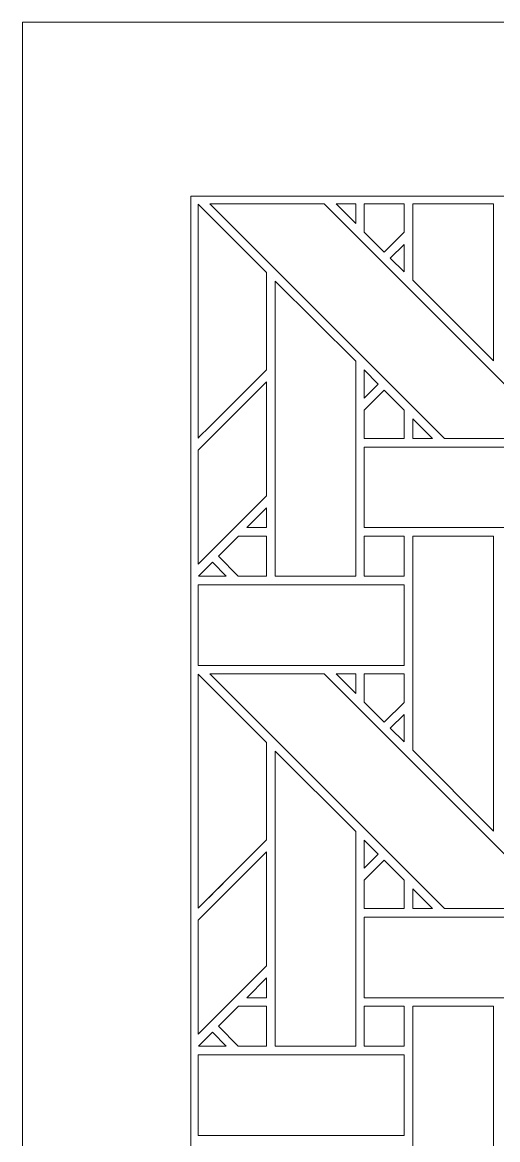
# Model space of a CAD drawing. Header units: inches. Extents: x 7.38 to 17.38, y 6.59 to 11.59.
# Drawn here: x 7.383 to 8.343, y 9.34 to 11.595 of the extents above; entities that cross this region are included whole.
import ezdxf

# ---------------------------------------------------------------- set-up
doc = ezdxf.new("R2010")
doc.units = ezdxf.units.IN
doc.header["$MEASUREMENT"] = 0
doc.layers.add('Design', color=7, linetype='Continuous', lineweight=0)

msp = doc.modelspace()

# ---------------------------------------------------------------- linework, layer by layer
at = {"layer": 'Design'}
for points, knots in [([(7.3829, 11.5948), (7.3829, 11.5948), (7.3829, 6.5948), (7.3829, 6.5948), (7.3829, 6.5948), (17.3829, 6.5948), (17.3829, 6.5948), (17.3829, 6.5948), (17.3829, 11.5948), (17.3829, 11.5948), (17.3829, 11.5948), (7.3829, 11.5948), (7.3829, 11.5948)], [0, 0, 0, 0, 1, 1, 1, 2, 2, 2, 3, 3, 3, 4, 4, 4, 4]), ([(7.7229, 11.2442), (7.7229, 11.2442), (7.7229, 6.9453), (7.7229, 6.9453), (7.7229, 6.9453), (17.0428, 6.9453), (17.0428, 6.9453), (17.0428, 6.9453), (17.0428, 11.2442), (17.0428, 11.2442), (17.0428, 11.2442), (7.7229, 11.2442), (7.7229, 11.2442)], [0, 0, 0, 0, 1, 1, 1, 2, 2, 2, 3, 3, 3, 4, 4, 4, 4]), ([(7.876, 11.0898), (7.876, 11.0898), (7.876, 10.8936), (7.876, 10.8936), (7.8585, 10.876), (7.7506, 10.7683), (7.7381, 10.7558), (7.7381, 10.7558), (7.7381, 11.2277), (7.7381, 11.2277), (7.7381, 11.2277), (7.876, 11.0898), (7.876, 11.0898)], [0, 0, 0, 0, 1, 1, 1, 2, 2, 2, 3, 3, 3, 4, 4, 4, 4]), ([(7.7381, 11.2277), (7.7381, 11.2277), (7.876, 11.0898), (7.876, 11.0898), (7.876, 11.0898), (7.876, 10.8936), (7.876, 10.8936), (7.8587, 10.8762), (7.7507, 10.7684), (7.7381, 10.7558), (7.7381, 10.7558), (7.7381, 11.2277), (7.7381, 11.2277)], [0, 0, 0, 0, 1, 1, 1, 2, 2, 2, 3, 3, 3, 4, 4, 4, 4]), ([(7.7616, 11.2285), (7.7616, 11.2285), (7.9925, 11.2285), (7.9925, 11.2285), (7.9925, 11.2285), (8.4661, 10.7549), (8.4661, 10.7549), (8.4661, 10.7549), (8.2351, 10.7549), (8.2351, 10.7549), (8.2351, 10.7549), (7.7616, 11.2285), (7.7616, 11.2285)], [0, 0, 0, 0, 1, 1, 1, 2, 2, 2, 3, 3, 3, 4, 4, 4, 4]), ([(8.0561, 11.2285), (8.0561, 11.2285), (8.0561, 11.1887), (8.0561, 11.1887), (8.0561, 11.1887), (8.0166, 11.2285), (8.0166, 11.2285), (8.0166, 11.2285), (8.0561, 11.2285), (8.0561, 11.2285)], [0, 0, 0, 0, 1, 1, 1, 2, 2, 2, 3, 3, 3, 3]), ([(8.1535, 11.2286), (8.1535, 11.2286), (8.1535, 11.171), (8.1535, 11.171), (8.1535, 11.171), (8.1135, 11.131), (8.1135, 11.131), (8.1135, 11.131), (8.0732, 11.1714), (8.0732, 11.1714), (8.0732, 11.1714), (8.0732, 11.2286), (8.0732, 11.2286), (8.0732, 11.2286), (8.1535, 11.2286), (8.1535, 11.2286)], [0, 0, 0, 0, 1, 1, 1, 2, 2, 2, 3, 3, 3, 4, 4, 4, 5, 5, 5, 5]), ([(8.1535, 11.171), (8.1535, 11.171), (8.1135, 11.131), (8.1135, 11.131), (8.1135, 11.131), (8.0732, 11.1714), (8.0732, 11.1714), (8.0732, 11.1714), (8.0732, 11.2286), (8.0732, 11.2286), (8.0732, 11.2286), (8.1535, 11.2286), (8.1535, 11.2286), (8.1535, 11.2286), (8.1535, 11.171), (8.1535, 11.171)], [0, 0, 0, 0, 1, 1, 1, 2, 2, 2, 3, 3, 3, 4, 4, 4, 5, 5, 5, 5]), ([(8.334, 11.2286), (8.334, 11.2286), (8.334, 10.9113), (8.334, 10.9113), (8.334, 10.9113), (8.1711, 11.0742), (8.1711, 11.0742), (8.1711, 11.0742), (8.1711, 11.2286), (8.1711, 11.2286), (8.1711, 11.2286), (8.334, 11.2286), (8.334, 11.2286)], [0, 0, 0, 0, 1, 1, 1, 2, 2, 2, 3, 3, 3, 4, 4, 4, 4]), ([(8.1535, 11.1467), (8.1535, 11.1467), (8.1535, 11.0915), (8.1535, 11.0915), (8.1535, 11.0915), (8.1258, 11.1189), (8.1258, 11.1189), (8.1258, 11.1189), (8.1535, 11.1467), (8.1535, 11.1467)], [0, 0, 0, 0, 1, 1, 1, 2, 2, 2, 3, 3, 3, 3]), ([(8.056, 10.9106), (8.056, 10.9106), (8.056, 10.4769), (8.056, 10.4769), (8.056, 10.4769), (7.8932, 10.4769), (7.8932, 10.4769), (7.8932, 10.4769), (7.8932, 11.0727), (7.8932, 11.0727), (7.8932, 11.0727), (8.056, 10.9106), (8.056, 10.9106)], [0, 0, 0, 0, 1, 1, 1, 2, 2, 2, 3, 3, 3, 4, 4, 4, 4]), ([(8.0733, 10.8363), (8.0733, 10.8363), (8.0733, 10.8931), (8.0733, 10.8931), (8.0733, 10.8931), (8.1015, 10.8645), (8.1015, 10.8645), (8.1015, 10.8645), (8.0733, 10.8363), (8.0733, 10.8363)], [0, 0, 0, 0, 1, 1, 1, 2, 2, 2, 3, 3, 3, 3]), ([(7.8761, 10.8692), (7.8761, 10.8692), (7.8761, 10.6391), (7.8761, 10.6391), (7.8761, 10.6391), (7.7381, 10.5012), (7.7381, 10.5012), (7.7381, 10.5012), (7.7381, 10.7313), (7.7381, 10.7313), (7.7381, 10.7313), (7.8761, 10.8692), (7.8761, 10.8692)], [0, 0, 0, 0, 1, 1, 1, 2, 2, 2, 3, 3, 3, 4, 4, 4, 4]), ([(8.0732, 10.7547), (8.0732, 10.7547), (8.0732, 10.812), (8.0732, 10.812), (8.0732, 10.812), (8.1136, 10.8523), (8.1136, 10.8523), (8.1136, 10.8523), (8.1539, 10.812), (8.1539, 10.812), (8.1539, 10.812), (8.1539, 10.7547), (8.1539, 10.7547), (8.1539, 10.7547), (8.0732, 10.7547), (8.0732, 10.7547)], [0, 0, 0, 0, 1, 1, 1, 2, 2, 2, 3, 3, 3, 4, 4, 4, 5, 5, 5, 5]), ([(8.1136, 10.8523), (8.1136, 10.8523), (8.1539, 10.812), (8.1539, 10.812), (8.1539, 10.812), (8.1539, 10.7547), (8.1539, 10.7547), (8.1539, 10.7547), (8.0732, 10.7547), (8.0732, 10.7547), (8.0732, 10.7547), (8.0732, 10.812), (8.0732, 10.812), (8.0732, 10.812), (8.1136, 10.8523), (8.1136, 10.8523)], [0, 0, 0, 0, 1, 1, 1, 2, 2, 2, 3, 3, 3, 4, 4, 4, 5, 5, 5, 5]), ([(8.1712, 10.7549), (8.1712, 10.7549), (8.1712, 10.7947), (8.1712, 10.7947), (8.1712, 10.7947), (8.2109, 10.7549), (8.2109, 10.7549), (8.2109, 10.7549), (8.1712, 10.7549), (8.1712, 10.7549)], [0, 0, 0, 0, 1, 1, 1, 2, 2, 2, 3, 3, 3, 3]), ([(8.0733, 10.5749), (8.0733, 10.5749), (8.0733, 10.7376), (8.0733, 10.7376), (8.0733, 10.7376), (8.669, 10.7376), (8.669, 10.7376), (8.669, 10.7376), (8.5062, 10.5749), (8.5062, 10.5749), (8.5062, 10.5749), (8.0733, 10.5749), (8.0733, 10.5749)], [0, 0, 0, 0, 1, 1, 1, 2, 2, 2, 3, 3, 3, 4, 4, 4, 4]), ([(7.8363, 10.575), (7.8363, 10.575), (7.8761, 10.6147), (7.8761, 10.6147), (7.8761, 10.6147), (7.8761, 10.575), (7.8761, 10.575), (7.8761, 10.575), (7.8363, 10.575), (7.8363, 10.575)], [0, 0, 0, 0, 1, 1, 1, 2, 2, 2, 3, 3, 3, 3]), ([(7.7786, 10.5173), (7.7786, 10.5173), (7.819, 10.5577), (7.819, 10.5577), (7.819, 10.5577), (7.876, 10.5577), (7.876, 10.5577), (7.876, 10.5577), (7.876, 10.4769), (7.876, 10.4769), (7.876, 10.4769), (7.8189, 10.4769), (7.8189, 10.4769), (7.8189, 10.4769), (7.7786, 10.5173), (7.7786, 10.5173)], [0, 0, 0, 0, 1, 1, 1, 2, 2, 2, 3, 3, 3, 4, 4, 4, 5, 5, 5, 5]), ([(7.876, 10.5577), (7.876, 10.5577), (7.876, 10.4769), (7.876, 10.4769), (7.876, 10.4769), (7.8189, 10.4769), (7.8189, 10.4769), (7.8189, 10.4769), (7.7786, 10.5173), (7.7786, 10.5173), (7.7786, 10.5173), (7.819, 10.5577), (7.819, 10.5577), (7.819, 10.5577), (7.876, 10.5577), (7.876, 10.5577)], [0, 0, 0, 0, 1, 1, 1, 2, 2, 2, 3, 3, 3, 4, 4, 4, 5, 5, 5, 5]), ([(8.1535, 10.4769), (8.1535, 10.4769), (8.0732, 10.4769), (8.0732, 10.4769), (8.0732, 10.4769), (8.0732, 10.5577), (8.0732, 10.5577), (8.0732, 10.5577), (8.1535, 10.5577), (8.1535, 10.5577), (8.1535, 10.5577), (8.1535, 10.4769), (8.1535, 10.4769)], [0, 0, 0, 0, 1, 1, 1, 2, 2, 2, 3, 3, 3, 4, 4, 4, 4]), ([(8.0732, 10.5577), (8.0732, 10.5577), (8.1535, 10.5577), (8.1535, 10.5577), (8.1535, 10.5577), (8.1535, 10.4769), (8.1535, 10.4769), (8.1535, 10.4769), (8.0732, 10.4769), (8.0732, 10.4769), (8.0732, 10.4769), (8.0732, 10.5577), (8.0732, 10.5577)], [0, 0, 0, 0, 1, 1, 1, 2, 2, 2, 3, 3, 3, 4, 4, 4, 4]), ([(8.334, 10.5577), (8.334, 10.5577), (8.334, 9.9626), (8.334, 9.9626), (8.334, 9.9626), (8.1711, 10.1255), (8.1711, 10.1255), (8.1711, 10.1255), (8.1711, 10.5577), (8.1711, 10.5577), (8.1711, 10.5577), (8.334, 10.5577), (8.334, 10.5577)], [0, 0, 0, 0, 1, 1, 1, 2, 2, 2, 3, 3, 3, 4, 4, 4, 4]), ([(7.7947, 10.4769), (7.7947, 10.4769), (7.7382, 10.4769), (7.7382, 10.4769), (7.7382, 10.4769), (7.7665, 10.5052), (7.7665, 10.5052), (7.7665, 10.5052), (7.7947, 10.4769), (7.7947, 10.4769)], [0, 0, 0, 0, 1, 1, 1, 2, 2, 2, 3, 3, 3, 3]), ([(8.1535, 10.4598), (8.1535, 10.4598), (8.1535, 10.2969), (8.1535, 10.2969), (8.1535, 10.2969), (7.7381, 10.2969), (7.7381, 10.2969), (7.7381, 10.2969), (7.7381, 10.4598), (7.7381, 10.4598), (7.7381, 10.4598), (8.1535, 10.4598), (8.1535, 10.4598)], [0, 0, 0, 0, 1, 1, 1, 2, 2, 2, 3, 3, 3, 4, 4, 4, 4]), ([(7.876, 10.1411), (7.876, 10.1411), (7.876, 9.9449), (7.876, 9.9449), (7.8585, 9.9273), (7.7506, 9.8195), (7.7381, 9.807), (7.7381, 9.807), (7.7381, 10.2789), (7.7381, 10.2789), (7.7381, 10.2789), (7.876, 10.1411), (7.876, 10.1411)], [0, 0, 0, 0, 1, 1, 1, 2, 2, 2, 3, 3, 3, 4, 4, 4, 4]), ([(7.7381, 10.2789), (7.7381, 10.2789), (7.876, 10.1411), (7.876, 10.1411), (7.876, 10.1411), (7.876, 9.9449), (7.876, 9.9449), (7.8584, 9.9271), (7.7505, 9.8194), (7.7381, 9.807), (7.7381, 9.807), (7.7381, 10.2789), (7.7381, 10.2789)], [0, 0, 0, 0, 1, 1, 1, 2, 2, 2, 3, 3, 3, 4, 4, 4, 4]), ([(7.7616, 10.2798), (7.7616, 10.2798), (7.9925, 10.2798), (7.9925, 10.2798), (7.9925, 10.2798), (8.4661, 9.8062), (8.4661, 9.8062), (8.4661, 9.8062), (8.2351, 9.8062), (8.2351, 9.8062), (8.2351, 9.8062), (7.7616, 10.2798), (7.7616, 10.2798)], [0, 0, 0, 0, 1, 1, 1, 2, 2, 2, 3, 3, 3, 4, 4, 4, 4]), ([(8.0561, 10.2798), (8.0561, 10.2798), (8.0561, 10.24), (8.0561, 10.24), (8.0561, 10.24), (8.0166, 10.2798), (8.0166, 10.2798), (8.0166, 10.2798), (8.0561, 10.2798), (8.0561, 10.2798)], [0, 0, 0, 0, 1, 1, 1, 2, 2, 2, 3, 3, 3, 3]), ([(8.1535, 10.2798), (8.1535, 10.2798), (8.1535, 10.2222), (8.1535, 10.2222), (8.1535, 10.2222), (8.1135, 10.1823), (8.1135, 10.1823), (8.1135, 10.1823), (8.0732, 10.2226), (8.0732, 10.2226), (8.0732, 10.2226), (8.0732, 10.2798), (8.0732, 10.2798), (8.0732, 10.2798), (8.1535, 10.2798), (8.1535, 10.2798)], [0, 0, 0, 0, 1, 1, 1, 2, 2, 2, 3, 3, 3, 4, 4, 4, 5, 5, 5, 5]), ([(8.1135, 10.1823), (8.1135, 10.1823), (8.0732, 10.2226), (8.0732, 10.2226), (8.0732, 10.2226), (8.0732, 10.2798), (8.0732, 10.2798), (8.0732, 10.2798), (8.1535, 10.2798), (8.1535, 10.2798), (8.1535, 10.2798), (8.1535, 10.2222), (8.1535, 10.2222), (8.1535, 10.2222), (8.1135, 10.1823), (8.1135, 10.1823)], [0, 0, 0, 0, 1, 1, 1, 2, 2, 2, 3, 3, 3, 4, 4, 4, 5, 5, 5, 5]), ([(8.1535, 10.198), (8.1535, 10.198), (8.1535, 10.1428), (8.1535, 10.1428), (8.1535, 10.1428), (8.1258, 10.1702), (8.1258, 10.1702), (8.1258, 10.1702), (8.1535, 10.198), (8.1535, 10.198)], [0, 0, 0, 0, 1, 1, 1, 2, 2, 2, 3, 3, 3, 3]), ([(8.056, 9.9619), (8.056, 9.9619), (8.056, 9.5282), (8.056, 9.5282), (8.056, 9.5282), (7.8932, 9.5282), (7.8932, 9.5282), (7.8932, 9.5282), (7.8932, 10.124), (7.8932, 10.124), (7.8932, 10.124), (8.056, 9.9619), (8.056, 9.9619)], [0, 0, 0, 0, 1, 1, 1, 2, 2, 2, 3, 3, 3, 4, 4, 4, 4]), ([(8.0733, 9.8876), (8.0733, 9.8876), (8.0733, 9.9444), (8.0733, 9.9444), (8.0733, 9.9444), (8.1015, 9.9158), (8.1015, 9.9158), (8.1015, 9.9158), (8.0733, 9.8876), (8.0733, 9.8876)], [0, 0, 0, 0, 1, 1, 1, 2, 2, 2, 3, 3, 3, 3]), ([(7.8761, 9.9204), (7.8761, 9.9204), (7.8761, 9.6904), (7.8761, 9.6904), (7.8761, 9.6904), (7.7381, 9.5525), (7.7381, 9.5525), (7.7381, 9.5525), (7.7381, 9.7825), (7.7381, 9.7825), (7.7381, 9.7825), (7.8761, 9.9204), (7.8761, 9.9204)], [0, 0, 0, 0, 1, 1, 1, 2, 2, 2, 3, 3, 3, 4, 4, 4, 4]), ([(8.0732, 9.8059), (8.0732, 9.8059), (8.0732, 9.8632), (8.0732, 9.8632), (8.0732, 9.8632), (8.1136, 9.9036), (8.1136, 9.9036), (8.1136, 9.9036), (8.1539, 9.8632), (8.1539, 9.8632), (8.1539, 9.8632), (8.1539, 9.8059), (8.1539, 9.8059), (8.1539, 9.8059), (8.0732, 9.8059), (8.0732, 9.8059)], [0, 0, 0, 0, 1, 1, 1, 2, 2, 2, 3, 3, 3, 4, 4, 4, 5, 5, 5, 5]), ([(8.1136, 9.9036), (8.1136, 9.9036), (8.1539, 9.8632), (8.1539, 9.8632), (8.1539, 9.8632), (8.1539, 9.8059), (8.1539, 9.8059), (8.1539, 9.8059), (8.0732, 9.8059), (8.0732, 9.8059), (8.0732, 9.8059), (8.0732, 9.8632), (8.0732, 9.8632), (8.0732, 9.8632), (8.1136, 9.9036), (8.1136, 9.9036)], [0, 0, 0, 0, 1, 1, 1, 2, 2, 2, 3, 3, 3, 4, 4, 4, 5, 5, 5, 5]), ([(8.1712, 9.8062), (8.1712, 9.8062), (8.1712, 9.8459), (8.1712, 9.8459), (8.1712, 9.8459), (8.2109, 9.8062), (8.2109, 9.8062), (8.2109, 9.8062), (8.1712, 9.8062), (8.1712, 9.8062)], [0, 0, 0, 0, 1, 1, 1, 2, 2, 2, 3, 3, 3, 3]), ([(8.0733, 9.6262), (8.0733, 9.6262), (8.0733, 9.7889), (8.0733, 9.7889), (8.0733, 9.7889), (8.669, 9.7889), (8.669, 9.7889), (8.669, 9.7889), (8.5062, 9.6262), (8.5062, 9.6262), (8.5062, 9.6262), (8.0733, 9.6262), (8.0733, 9.6262)], [0, 0, 0, 0, 1, 1, 1, 2, 2, 2, 3, 3, 3, 4, 4, 4, 4]), ([(7.8363, 9.6262), (7.8363, 9.6262), (7.8761, 9.666), (7.8761, 9.666), (7.8761, 9.666), (7.8761, 9.6262), (7.8761, 9.6262), (7.8761, 9.6262), (7.8363, 9.6262), (7.8363, 9.6262)], [0, 0, 0, 0, 1, 1, 1, 2, 2, 2, 3, 3, 3, 3]), ([(7.8189, 9.5282), (7.8189, 9.5282), (7.7786, 9.5686), (7.7786, 9.5686), (7.7786, 9.5686), (7.819, 9.609), (7.819, 9.609), (7.819, 9.609), (7.876, 9.609), (7.876, 9.609), (7.876, 9.609), (7.876, 9.5282), (7.876, 9.5282), (7.876, 9.5282), (7.8189, 9.5282), (7.8189, 9.5282)], [0, 0, 0, 0, 1, 1, 1, 2, 2, 2, 3, 3, 3, 4, 4, 4, 5, 5, 5, 5]), ([(7.876, 9.609), (7.876, 9.609), (7.876, 9.5282), (7.876, 9.5282), (7.876, 9.5282), (7.8189, 9.5282), (7.8189, 9.5282), (7.8189, 9.5282), (7.7786, 9.5686), (7.7786, 9.5686), (7.7786, 9.5686), (7.819, 9.609), (7.819, 9.609), (7.819, 9.609), (7.876, 9.609), (7.876, 9.609)], [0, 0, 0, 0, 1, 1, 1, 2, 2, 2, 3, 3, 3, 4, 4, 4, 5, 5, 5, 5]), ([(8.1535, 9.5282), (8.1535, 9.5282), (8.0732, 9.5282), (8.0732, 9.5282), (8.0732, 9.5282), (8.0732, 9.609), (8.0732, 9.609), (8.0732, 9.609), (8.1535, 9.609), (8.1535, 9.609), (8.1535, 9.609), (8.1535, 9.5282), (8.1535, 9.5282)], [0, 0, 0, 0, 1, 1, 1, 2, 2, 2, 3, 3, 3, 4, 4, 4, 4]), ([(8.0732, 9.609), (8.0732, 9.609), (8.1535, 9.609), (8.1535, 9.609), (8.1535, 9.609), (8.1535, 9.5282), (8.1535, 9.5282), (8.1535, 9.5282), (8.0732, 9.5282), (8.0732, 9.5282), (8.0732, 9.5282), (8.0732, 9.609), (8.0732, 9.609)], [0, 0, 0, 0, 1, 1, 1, 2, 2, 2, 3, 3, 3, 4, 4, 4, 4]), ([(8.334, 9.609), (8.334, 9.609), (8.334, 9.0138), (8.334, 9.0138), (8.334, 9.0138), (8.1711, 9.1768), (8.1711, 9.1768), (8.1711, 9.1768), (8.1711, 9.609), (8.1711, 9.609), (8.1711, 9.609), (8.334, 9.609), (8.334, 9.609)], [0, 0, 0, 0, 1, 1, 1, 2, 2, 2, 3, 3, 3, 4, 4, 4, 4]), ([(7.7947, 9.5282), (7.7947, 9.5282), (7.7382, 9.5282), (7.7382, 9.5282), (7.7382, 9.5282), (7.7665, 9.5564), (7.7665, 9.5564), (7.7665, 9.5564), (7.7947, 9.5282), (7.7947, 9.5282)], [0, 0, 0, 0, 1, 1, 1, 2, 2, 2, 3, 3, 3, 3]), ([(8.1535, 9.511), (8.1535, 9.511), (8.1535, 9.3482), (8.1535, 9.3482), (8.1535, 9.3482), (7.7381, 9.3482), (7.7381, 9.3482), (7.7381, 9.3482), (7.7381, 9.511), (7.7381, 9.511), (7.7381, 9.511), (8.1535, 9.511), (8.1535, 9.511)], [0, 0, 0, 0, 1, 1, 1, 2, 2, 2, 3, 3, 3, 4, 4, 4, 4])]:
    msp.add_open_spline(points, degree=3, knots=knots, dxfattribs=at)

doc.saveas('drawing.dxf')
